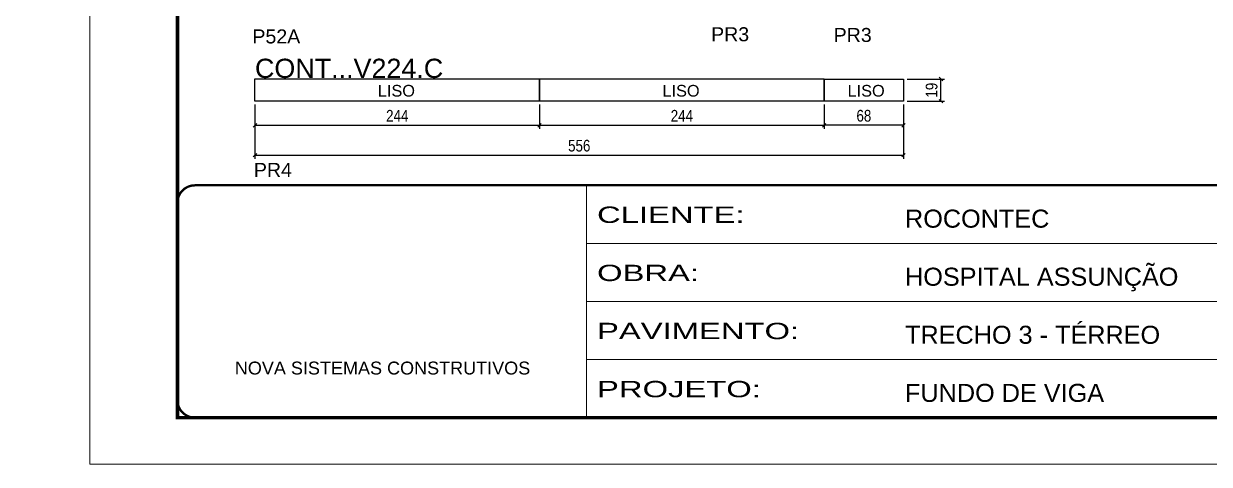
# Model space of a CAD drawing. Extents: x 5442 to 11695, y -218 to 3129.
# Drawn here: x 6984 to 8000, y -218 to 160 of the extents above; entities that cross this region are included whole.
import ezdxf
from ezdxf.enums import TextEntityAlignment as Align

# ---------------------------------------------------------------- set-up
doc = ezdxf.new("R2010")
doc.units = 0
doc.linetypes.add('CONTINUO', pattern=[0])
doc.linetypes.add('DASHED', pattern=[0.75, 0.5, -0.25])
for name, color, linetype in [('5', 5, 'Continuous'), ('NOMENCLATURA', 7, 'Continuous'), ('Painéis', 200, 'Continuous')]:
    doc.layers.add(name, color=color, linetype=linetype)
for name, color, linetype, lineweight in [('Escoras', 2, 'Continuous', 25), ('Folhas', 255, 'Continuous', 9), ('Romaneio', 3, 'Continuous', 13), ('SARRAFO DE PRESSAO', 251, 'DASHED', 9)]:
    doc.layers.add(name, color=color, linetype=linetype, lineweight=lineweight)
doc.styles.add('ARIAL', font='arial.ttf')
doc.styles.add('COTA TECNICA-50', font='techl___.ttf', dxfattribs={"height": 10})
doc.styles.get("Standard").update_dxf_attribs({"font": 'arial.ttf'})
doc.styles.add('Tecnologia', font='')
doc.styles.get('Tecnologia').set_extended_font_data('Forgotten Futurist')
doc.dimstyles.new('COTA PAINEL-50', dxfattribs={"dimtxt": 10, "dimasz": 3, "dimexe": 3, "dimexo": 3, "dimgap": 3, "dimtad": 1, "dimdec": 1, "dimzin": 12, "dimdsep": 46, "dimtxsty": 'COTA TECNICA-50', "dimblk1": 'OBLIQUE', "dimblk2": 'OBLIQUE', "dimsah": 1, "dimcen": 0.9, "dimclrd": 4, "dimclre": 4, "dimclrt": 240, "dimadec": 1, "dimazin": 3, "dimtfac": 1, "dimtdec": 1, "dimtmove": 0, "dimatfit": 3, "dimfxl": 1, "dimtolj": 1, "dimtzin": 12, "dimarcsym": 0})

# ---------------------------------------------------------------- blocks, each defined once
blk = doc.blocks.new('9999999999')
at = {"color": 30, "linetype": 'CONTINUO'}
for p, q in [((98564.6, 34230.2), (98564.6, 34429.4)), ((98564.6, 34379.6), (99584, 34379.6)), ((98564.6, 34329.8), (99488, 34329.8)), ((98564.6, 34280), (99488, 34280))]:
    blk.add_line(p, q, dxfattribs=at)
at = {"color": 30, "linetype": 'CONTINUO', "const_width": 2}
blk.add_lwpolyline([(99584, 34230.2), (99584, 34414.4, 0.414214), (99569, 34429.4), (98229, 34429.4, 0.414214), (98214, 34414.4), (98214, 34245.2, 0.414214), (98229, 34230.2), (99584, 34230.2)], format="xyb", dxfattribs=at)
at = {"layer": 'Folhas'}
blk.add_lwpolyline([(98139, 34190.2), (99624, 34190.2), (99624, 35240.2), (98139, 35240.2)], close=True, dxfattribs=at)
at = {"layer": 'Folhas', "color": 30, "const_width": 3}
blk.add_lwpolyline([(98214, 34230.2), (99584, 34230.2), (99584, 35200.2), (98214, 35200.2)], close=True, dxfattribs=at)
at = {"color": 7, "linetype": 'Continuous', "ltscale": 5, "style": 'ARIAL'}
for s, height, p in [('ROCONTEC', 15.48, (98837.7, 34393.1)), ('HOSPITAL ASSUNÇÃO', 15.483, (98837.7, 34343.3)), ('TRECHO 3 - TÉRREO', 15.483, (98837.7, 34293.5)), ('NOVA SISTEMAS CONSTRUTIVOS', 11.059, (98263.2, 34267.2)), ('FUNDO DE VIGA', 15.483, (98837.7, 34243.7))]:
    blk.add_text(s, height=height, dxfattribs=at).set_placement(p)
at = {"layer": 'Folhas', "color": 7, "style": 'Tecnologia', "width": 1.5}
for s, p in [('CLIENTE:', (98573.7, 34397.2)), ('OBRA:', (98573.7, 34347.3)), ('PAVIMENTO:', (98573.7, 34297.5)), ('PROJETO:', (98573.7, 34247.7))]:
    blk.add_text(s, height=14, dxfattribs=at).set_placement(p)
blk = doc.blocks.new('_Oblique')
at = {"color": 0, "linetype": 'ByBlock', "lineweight": -2}
blk.add_line((-0.5, -0.5), (0.5, 0.5), dxfattribs=at)
blk = doc.blocks.new('*D1373')
at = {"layer": 'Defpoints', "color": 0, "linetype": 'ByBlock', "transparency": 16777216}
for p in [(7094.9, 542.9), (6452.4, 90.9)]:
    blk.add_point(p, dxfattribs=at)
at = {"layer": 'Escoras', "color": 4, "linetype": 'ByBlock', "lineweight": -2, "transparency": 16777216}
blk.add_line((6515.8, 135.5), (6452.4, 90.9), dxfattribs=at)
at = {"layer": 'Escoras', "color": 4, "linetype": 'ByBlock', "lineweight": -2, "transparency": 16777216, "xscale": 3, "yscale": 3, "zscale": 3, "rotation": 215.1195541582117}
blk.add_blockref('_Oblique', (6452.4, 90.9), dxfattribs=at)
at = {"layer": 'Escoras', "color": 240, "linetype": 'ByBlock', "transparency": 16777216, "insert": (6490.4, 127.6), "char_height": 10, "attachment_point": 5, "rotation": 35.1196, "style": 'COTA TECNICA-50'}
blk.add_mtext('\\A1;R785.6', dxfattribs=at)
blk = doc.blocks.new('*D1204')
at = {"layer": 'Defpoints', "color": 0, "linetype": 'ByBlock', "transparency": 16777216}
for p in [(7425.8, 93.3), (7669.8, 93.3), (7669.8, 72.6)]:
    blk.add_point(p, dxfattribs=at)
at = {"layer": 'Escoras', "color": 4, "linetype": 'ByBlock', "lineweight": -2, "transparency": 16777216}
for p, q in [((7425.8, 90.3), (7425.8, 69.6)), ((7669.8, 90.3), (7669.8, 69.6)), ((7425.8, 72.6), (7669.8, 72.6))]:
    blk.add_line(p, q, dxfattribs=at)
at = {"layer": 'Escoras', "color": 4, "linetype": 'ByBlock', "lineweight": -2, "transparency": 16777216, "xscale": 3, "yscale": 3, "zscale": 3, "rotation": 180}
blk.add_blockref('_Oblique', (7425.8, 72.6), dxfattribs=at)
at = {"layer": 'Escoras', "color": 4, "linetype": 'ByBlock', "lineweight": -2, "transparency": 16777216, "xscale": 3, "yscale": 3, "zscale": 3}
blk.add_blockref('_Oblique', (7669.8, 72.6), dxfattribs=at)
at = {"layer": 'Escoras', "color": 240, "linetype": 'ByBlock', "transparency": 16777216, "insert": (7547.8, 80.7), "char_height": 10, "attachment_point": 5, "style": 'COTA TECNICA-50'}
blk.add_mtext('\\A1;244', dxfattribs=at)
blk = doc.blocks.new('*D1205')
at = {"layer": 'Defpoints', "color": 0, "linetype": 'ByBlock', "transparency": 16777216}
for p in [(7669.8, 93.2), (7737.8, 93.2), (7669.8, 72.6)]:
    blk.add_point(p, dxfattribs=at)
at = {"layer": 'Escoras', "color": 4, "linetype": 'ByBlock', "lineweight": -2, "transparency": 16777216}
for p, q in [((7669.8, 90.2), (7669.8, 69.6)), ((7737.8, 90.2), (7737.8, 69.6)), ((7737.8, 72.6), (7669.8, 72.6))]:
    blk.add_line(p, q, dxfattribs=at)
at = {"layer": 'Escoras', "color": 4, "linetype": 'ByBlock', "lineweight": -2, "transparency": 16777216, "xscale": 3, "yscale": 3, "zscale": 3, "rotation": 180}
blk.add_blockref('_Oblique', (7669.8, 72.6), dxfattribs=at)
at = {"layer": 'Escoras', "color": 4, "linetype": 'ByBlock', "lineweight": -2, "transparency": 16777216, "xscale": 3, "yscale": 3, "zscale": 3}
blk.add_blockref('_Oblique', (7737.8, 72.6), dxfattribs=at)
at = {"layer": 'Escoras', "color": 240, "linetype": 'ByBlock', "transparency": 16777216, "insert": (7703.8, 80.7), "char_height": 10, "attachment_point": 5, "style": 'COTA TECNICA-50'}
blk.add_mtext('\\A1;68', dxfattribs=at)
blk = doc.blocks.new('*D1548')
at = {"layer": 'Defpoints', "color": 0, "linetype": 'ByBlock', "transparency": 16777216}
for p in [(7737.8, 112.2), (7769.9, 112.2), (7737.8, 93.3)]:
    blk.add_point(p, dxfattribs=at)
at = {"layer": 'Escoras', "color": 4, "linetype": 'ByBlock', "lineweight": -2, "transparency": 16777216}
for p, q in [((7740.8, 112.2), (7772.9, 112.2)), ((7769.9, 93.3), (7769.9, 112.2)), ((7740.8, 93.3), (7772.9, 93.3))]:
    blk.add_line(p, q, dxfattribs=at)
at = {"layer": 'Escoras', "color": 4, "linetype": 'ByBlock', "lineweight": -2, "transparency": 16777216, "xscale": 3, "yscale": 3, "zscale": 3}
for p, rotation in [((7769.9, 112.2), 90), ((7769.9, 93.3), 270)]:
    blk.add_blockref('_Oblique', p, dxfattribs=dict(at, rotation=rotation))
at = {"layer": 'Escoras', "color": 240, "linetype": 'ByBlock', "transparency": 16777216, "insert": (7761.9, 102.7), "char_height": 10, "attachment_point": 5, "rotation": 90, "style": 'COTA TECNICA-50'}
blk.add_mtext('\\A1;19', dxfattribs=at)
blk = doc.blocks.new('*D1072')
at = {"layer": 'Defpoints', "color": 0, "linetype": 'ByBlock', "transparency": 16777216}
for p in [(7181.8, 93.3), (7425.8, 93.3), (7425.8, 72.6)]:
    blk.add_point(p, dxfattribs=at)
at = {"layer": 'Escoras', "color": 4, "linetype": 'ByBlock', "lineweight": -2, "transparency": 16777216}
for p, q in [((7181.8, 90.3), (7181.8, 69.6)), ((7425.8, 90.3), (7425.8, 69.6)), ((7181.8, 72.6), (7425.8, 72.6))]:
    blk.add_line(p, q, dxfattribs=at)
at = {"layer": 'Escoras', "color": 4, "linetype": 'ByBlock', "lineweight": -2, "transparency": 16777216, "xscale": 3, "yscale": 3, "zscale": 3, "rotation": 180}
blk.add_blockref('_Oblique', (7181.8, 72.6), dxfattribs=at)
at = {"layer": 'Escoras', "color": 4, "linetype": 'ByBlock', "lineweight": -2, "transparency": 16777216, "xscale": 3, "yscale": 3, "zscale": 3}
blk.add_blockref('_Oblique', (7425.8, 72.6), dxfattribs=at)
at = {"layer": 'Escoras', "color": 240, "linetype": 'ByBlock', "transparency": 16777216, "insert": (7303.8, 80.7), "char_height": 10, "attachment_point": 5, "style": 'COTA TECNICA-50'}
blk.add_mtext('\\A1;244', dxfattribs=at)
blk = doc.blocks.new('*D1073')
at = {"layer": 'Defpoints', "color": 0, "linetype": 'ByBlock', "transparency": 16777216}
for p in [(7181.8, 93.3), (7737.8, 93.3), (7737.8, 46.9)]:
    blk.add_point(p, dxfattribs=at)
at = {"layer": 'Escoras', "color": 4, "linetype": 'ByBlock', "lineweight": -2, "transparency": 16777216}
for p, q in [((7181.8, 90.3), (7181.8, 43.9)), ((7737.8, 90.3), (7737.8, 43.9)), ((7181.8, 46.9), (7737.8, 46.9))]:
    blk.add_line(p, q, dxfattribs=at)
at = {"layer": 'Escoras', "color": 4, "linetype": 'ByBlock', "lineweight": -2, "transparency": 16777216, "xscale": 3, "yscale": 3, "zscale": 3, "rotation": 180}
blk.add_blockref('_Oblique', (7181.8, 46.9), dxfattribs=at)
at = {"layer": 'Escoras', "color": 4, "linetype": 'ByBlock', "lineweight": -2, "transparency": 16777216, "xscale": 3, "yscale": 3, "zscale": 3}
blk.add_blockref('_Oblique', (7737.8, 46.9), dxfattribs=at)
at = {"layer": 'Escoras', "color": 240, "linetype": 'ByBlock', "transparency": 16777216, "insert": (7459.8, 55), "char_height": 10, "attachment_point": 5, "style": 'COTA TECNICA-50'}
blk.add_mtext('\\A1;556', dxfattribs=at)

msp = doc.modelspace()

# ---------------------------------------------------------------- linework, layer by layer
at = {"layer": 'Painéis', "linetype": 'Continuous'}
for points in [[(7181.84, 112.28), (7425.84, 112.28), (7425.84, 93.28), (7181.84, 93.28)], [(7425.84, 112.26), (7669.84, 112.26), (7669.84, 93.26), (7425.84, 93.26)], [(7737.84, 93.25), (7669.84, 93.25), (7669.84, 112.24), (7737.84, 112.24)]]:
    msp.add_lwpolyline(points, close=True, dxfattribs=at)

# ---------------------------------------------------------------- block references
at = {"layer": 'SARRAFO DE PRESSAO', "color": 6, "linetype": 'ByBlock'}
msp.add_blockref('9999999999', (-91098.62, -34408.31), dxfattribs=at)

# ---------------------------------------------------------------- texts
at = {"layer": '5', "linetype": 'Continuous'}
for s, p in [('P52A', (7179.64, 142.76)), ('PR3', (7572.84, 144.64)), ('PR3', (7677.9, 144.02)), ('PR4', (7180.91, 28.31))]:
    msp.add_text(s, height=12, rotation=359.99996, dxfattribs=at).set_placement(p)
at = {"layer": 'NOMENCLATURA', "linetype": 'Continuous'}
msp.add_text('CONT...V224.C', height=16.5, dxfattribs=at).set_placement((7181.84, 113.15))
at = {"layer": 'Romaneio', "color": 7, "style": 'ARIAL'}
for p in [(7303.07, 102.2), (7547.07, 102.18), (7705.72, 102.18)]:
    msp.add_text('LISO', height=10, dxfattribs=at).set_placement(p, align=Align.MIDDLE_CENTER)

# ---------------------------------------------------------------- dimensions: what is measured, and where the dimension line sits
at = {"layer": 'Escoras', "linetype": 'ByBlock'}
dim = msp.add_radius_dim(center=(7094.95, 542.86), mpoint=(6452.35, 90.91), dimstyle='COTA PAINEL-50', override={"dimarcsym": 1}, dxfattribs=at)
dim.commit()
dim.dimension.update_dxf_attribs({"geometry": '*D1373', "text_midpoint": (6495.03, 120.93), "dimtype": 164})
dim = msp.add_linear_dim(base=(7769.94, 112.24), p1=(7737.84, 93.25), p2=(7737.84, 112.24), angle=90, dimstyle='COTA PAINEL-50', override={"dimarcsym": 1}, dxfattribs=at)
dim.commit()
dim.dimension.update_dxf_attribs({"geometry": '*D1548', "text_midpoint": (7761.86, 102.74)})
for base, p1, p2, picture, middle in [((7425.84, 72.59), (7181.84, 93.28), (7425.84, 93.28), '*D1072', (7303.84, 80.66)), ((7737.84, 46.9), (7181.84, 93.28), (7737.84, 93.28), '*D1073', (7459.84, 55.01)), ((7669.84, 72.59), (7425.84, 93.26), (7669.84, 93.26), '*D1204', (7547.84, 80.66)), ((7669.84, 72.59), (7737.84, 93.24), (7669.84, 93.24), '*D1205', (7703.84, 80.71))]:
    dim = msp.add_linear_dim(base=base, p1=p1, p2=p2, dimstyle='COTA PAINEL-50', override={"dimarcsym": 1}, dxfattribs=at)
    dim.commit()
    dim.dimension.update_dxf_attribs({"geometry": picture, "text_midpoint": middle})

doc.saveas('drawing.dxf')
